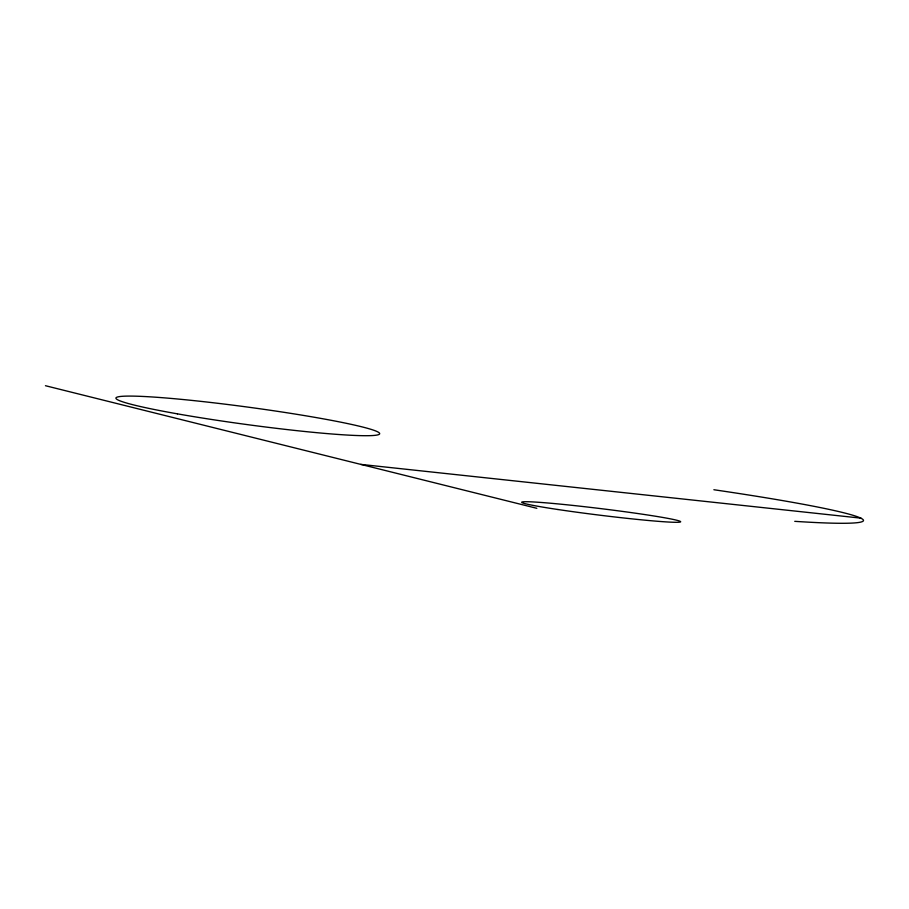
<?xml version="1.0" encoding="UTF-8"?>
<svg xmlns="http://www.w3.org/2000/svg" width="909" height="909" viewBox="0 0 909 909"><rect width="100%" height="100%" fill="white"/><g stroke="black" fill="none" stroke-linecap="round" stroke-linejoin="round"><path stroke-width="1.36" d="M360.771 464.385L861.016 518.153M45.45 385.711L536.833 508.313M713.872 489.735A255.395 13.487 7 0 1 794.75 521.334M177.403 413.845A132.964 8.704 7.7 0 0 379.587 433.934A132.964 8.704 7.7 0 0 186.788 399.892A132.964 8.704 7.7 0 0 177.403 413.845M557.944 509.517A80.083 3.318 7 0 0 680.546 521.902A80.083 3.318 7 0 0 564.966 504.597A80.083 3.318 7 0 0 557.944 509.517"/></g></svg>
